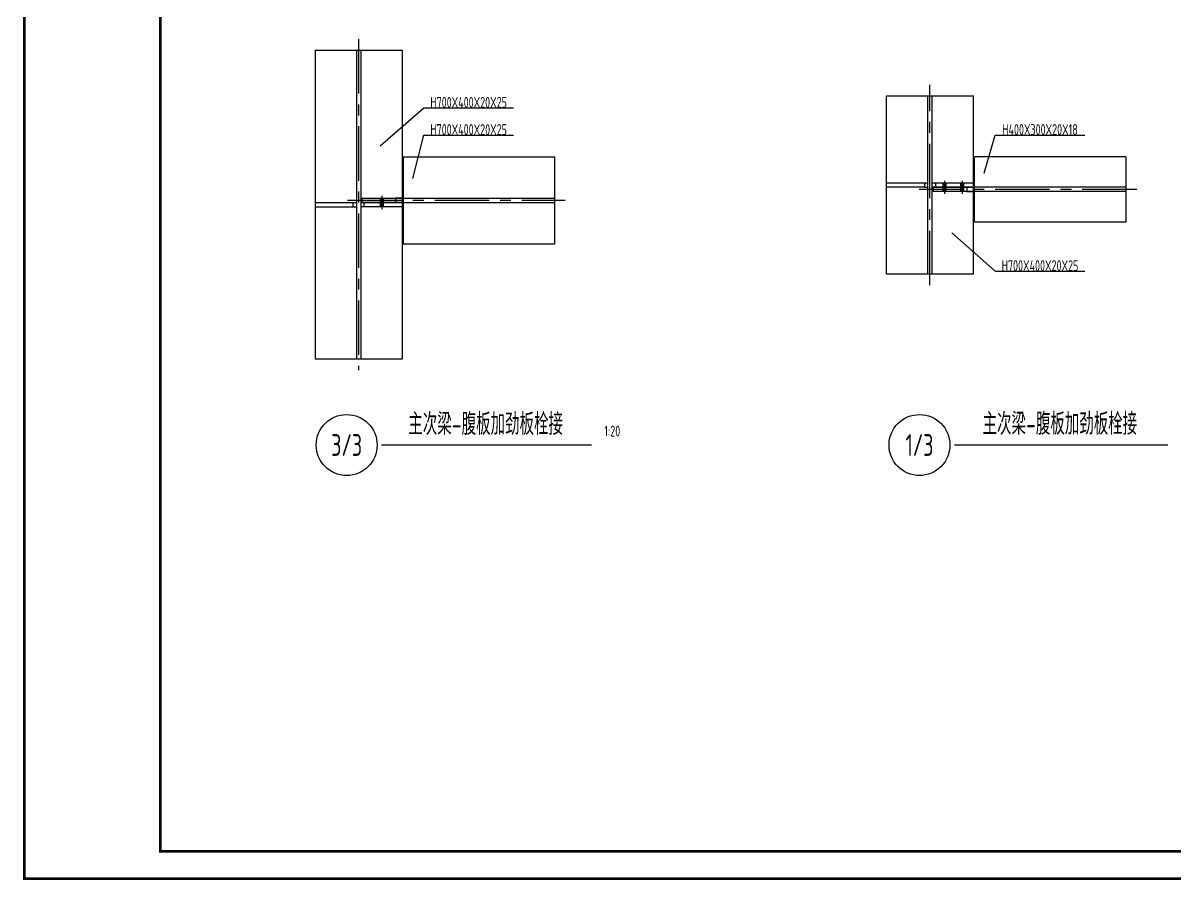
# Model space of a CAD drawing. Extents: x 31132 to 885236, y 345273 to 1212165.
# Drawn here: x 306573 to 333034, y 458872 to 478555 of the extents above; entities that cross this region are included whole.
import ezdxf
from ezdxf.enums import TextEntityAlignment as Align

# ---------------------------------------------------------------- set-up
doc = ezdxf.new("R2010")
doc.units = 0
doc.header["$LTSCALE"] = 1000
for name, pattern in [('CENTER', [2, 1.25, -0.25, 0.25, -0.25]), ('StContinue2d', [0]), ('StDish2d', [60, 30, -30])]:
    doc.linetypes.add(name, pattern=pattern)
doc.layers.get('0').update_dxf_attribs({"linetype": 'CONTINUOUS'})
for name, color, linetype in [('AXIS', 253, 'CENTER'), ('TEXT', 7, 'CONTINUOUS'), ('TK', 4, 'CONTINUOUS')]:
    doc.layers.add(name, color=color, linetype=linetype)
for name, color, linetype, true_color in [('Beam', 131, 'StContinue2d', 0xaaffff), ('Bolt', 7, 'StContinue2d', 0xff3f3f), ('Hide', 3, 'StDish2d', 0x00ff00)]:
    doc.layers.add(name, color=color, linetype=linetype, true_color=true_color)
doc.styles.add('StTextStyle', font='yjkeng.shx', dxfattribs={"width": 0.7, "height": 250, "bigfont": 'yjkchn.shx'})

# ---------------------------------------------------------------- blocks, each defined once
blk = doc.blocks.new('*D2411')
for points in [[(59121.1, 11652.8), (59321.1, 11827.8)], [(59321.1, 11827.8), (59732.7, 11827.8)]]:
    blk.add_lwpolyline(points)
at = {"style": 'StTextStyle', "width": 0.7}
blk.add_text('H700X400X20X25', height=50, dxfattribs=at).set_placement((59526.9, 11827.8), align=Align.CENTER)
blk = doc.blocks.new('*D2412')
for points in [[(59271.1, 11502.8), (59321.1, 11702.8)], [(59321.1, 11702.8), (59732.7, 11702.8)]]:
    blk.add_lwpolyline(points)
at = {"style": 'StTextStyle', "width": 0.7}
blk.add_text('H700X400X20X25', height=50, dxfattribs=at).set_placement((59526.9, 11702.8), align=Align.CENTER)
blk = doc.blocks.new('*D2415')
for points in [[(61746.1, 11612.8), (61946.1, 11437.8)], [(61946.1, 11437.8), (62357.7, 11437.8)]]:
    blk.add_lwpolyline(points)
at = {"style": 'StTextStyle', "width": 0.7}
blk.add_text('H700X400X20X25', height=50, dxfattribs=at).set_placement((62151.9, 11437.8), align=Align.CENTER)
blk = doc.blocks.new('*D2416')
for points in [[(61896.1, 11887.8), (61946.1, 12062.8)], [(61946.1, 12062.8), (62357.7, 12062.8)]]:
    blk.add_lwpolyline(points)
at = {"style": 'StTextStyle', "width": 0.7}
blk.add_text('H400X300X20X18', height=50, dxfattribs=at).set_placement((62151.9, 12062.8), align=Align.CENTER)

msp = doc.modelspace()

# ---------------------------------------------------------------- linework, layer by layer
at = {"const_width": 25}
for points in [[(314807.47, 468862.61), (319633.64, 468862.61)], [(327965.53, 468862.61), (332871.06, 468862.61)]]:
    msp.add_lwpolyline(points, dxfattribs=at)
for centre in [(314007.47, 468862.61), (327165.53, 468862.61)]:
    msp.add_circle(centre, 700)
at = {"layer": 'AXIS'}
for p, q in [((314280.03, 478183.55), (314280.03, 470583.55)), ((327405.03, 472533.55), (327405.03, 477133.55)), ((332155.03, 474733.55), (327155.03, 474733.55)), ((314030.03, 474483.55), (319030.03, 474483.55))]:
    msp.add_line(p, q, dxfattribs=at)
at = {"layer": 'Beam'}
for p, q in [((313280.03, 477933.55), (313280.03, 470833.55)), ((313280.03, 477933.55), (315280.03, 477933.55)), ((315280.03, 477933.55), (315280.03, 470833.55)), ((326405.03, 476883.55), (328405.03, 476883.55)), ((326405.03, 472783.55), (326405.03, 476883.55)), ((328405.03, 472783.55), (328405.03, 476883.55)), ((315305.03, 475483.55), (315305.03, 473483.55)), ((315305.03, 475483.55), (318780.03, 475483.55)), ((318780.03, 475483.55), (318780.03, 473483.55)), ((331905.03, 475483.55), (328430.03, 475483.55)), ((328430.03, 473983.55), (328430.03, 475483.55)), ((331905.03, 475483.55), (331905.03, 473983.55)), ((331905.03, 473983.55), (328430.03, 473983.55)), ((315305.03, 473483.55), (318780.03, 473483.55)), ((328405.03, 472783.55), (326405.03, 472783.55)), ((315280.03, 470833.55), (313280.03, 470833.55))]:
    msp.add_line(p, q, dxfattribs=at)
for points in [[(328430.03, 474783.55), (328429.97, 474783.55), (328429.89, 474783.55), (328429.69, 474783.55), (328429.47, 474783.55), (328429.13, 474783.55), (328428.76, 474783.55), (328428.29, 474783.55), (328427.78, 474783.55), (328427.18, 474783.55), (328426.53, 474783.55), (328425.79, 474783.55), (328425, 474783.55), (328424.13, 474783.55), (328423.2, 474783.55), (328422.2, 474783.55), (328421.13, 474783.55), (328420, 474783.55), (328418.79, 474783.55), (328417.53, 474783.55), (328416.19, 474783.55), (328414.81, 474783.55), (328413.34, 474783.55), (328411.83, 474783.55), (328410.23, 474783.55), (328408.6, 474783.55), (328406.87, 474783.55), (328405.13, 474783.55), (328405.03, 474783.55)], [(315305.03, 474533.55), (315304.97, 474533.55), (315304.89, 474533.55), (315304.69, 474533.55), (315304.48, 474533.55), (315304.14, 474533.55), (315303.78, 474533.55), (315303.32, 474533.55), (315302.82, 474533.55), (315302.22, 474533.55), (315301.58, 474533.55), (315300.85, 474533.55), (315300.07, 474533.55), (315299.21, 474533.55), (315298.3, 474533.55), (315297.3, 474533.55), (315296.26, 474533.55), (315295.14, 474533.55), (315293.95, 474533.55), (315292.71, 474533.55), (315291.39, 474533.55), (315290.02, 474533.55), (315288.58, 474533.55), (315287.09, 474533.55), (315285.52, 474533.55), (315283.9, 474533.55), (315282.21, 474533.55), (315280.48, 474533.55), (315280.03, 474533.55)], [(328430.03, 474683.55), (328429.97, 474683.55), (328429.89, 474683.55), (328429.69, 474683.55), (328429.47, 474683.55), (328429.13, 474683.55), (328428.76, 474683.55), (328428.29, 474683.55), (328427.78, 474683.55), (328427.18, 474683.55), (328426.53, 474683.55), (328425.79, 474683.55), (328425, 474683.55), (328424.13, 474683.55), (328423.2, 474683.55), (328422.2, 474683.55), (328421.13, 474683.55), (328420, 474683.55), (328418.79, 474683.55), (328417.53, 474683.55), (328416.19, 474683.55), (328414.81, 474683.55), (328413.34, 474683.55), (328411.83, 474683.55), (328410.23, 474683.55), (328408.6, 474683.55), (328406.87, 474683.55), (328405.13, 474683.55), (328405.03, 474683.55)], [(315305.03, 474433.55), (315304.97, 474433.55), (315304.89, 474433.55), (315304.69, 474433.55), (315304.48, 474433.55), (315304.14, 474433.55), (315303.78, 474433.55), (315303.32, 474433.55), (315302.82, 474433.55), (315302.22, 474433.55), (315301.58, 474433.55), (315300.85, 474433.55), (315300.07, 474433.55), (315299.21, 474433.55), (315298.3, 474433.55), (315297.3, 474433.55), (315296.26, 474433.55), (315295.14, 474433.55), (315293.95, 474433.55), (315292.71, 474433.55), (315291.39, 474433.55), (315290.02, 474433.55), (315288.58, 474433.55), (315287.09, 474433.55), (315285.52, 474433.55), (315283.9, 474433.55), (315282.21, 474433.55), (315280.48, 474433.55), (315280.03, 474433.55)]]:
    msp.add_lwpolyline(points, dxfattribs=at)
at = {"layer": 'Bolt'}
for p, q in [((327740.03, 474933.55), (327740.03, 474633.55)), ((328145.03, 474933.55), (328145.03, 474633.55)), ((314817.53, 474583.55), (314817.53, 474283.55))]:
    msp.add_line(p, q, dxfattribs=at)
for points in [[(327690.03, 474683.55, -50), (327790.03, 474683.55, -50), (327690.03, 474883.55, -50), (327790.03, 474883.55, -50)], [(328095.03, 474683.55, -50), (328195.03, 474683.55, -50), (328095.03, 474883.55, -50), (328195.03, 474883.55, -50)], [(314767.53, 474333.55, -50), (314867.53, 474333.55, -50), (314767.53, 474533.55, -50), (314867.53, 474533.55, -50)]]:
    msp.add_solid(points, dxfattribs=at)
at = {"layer": 'Hide'}
for p, q in [((314230.03, 477933.55), (314230.03, 470833.55)), ((314330.03, 477933.55), (314330.03, 470833.55)), ((327355.03, 472783.55), (327355.03, 476883.55)), ((327455.03, 472783.55), (327455.03, 476883.55)), ((326405.03, 474883.55), (327280.03, 474883.55)), ((327280.03, 474783.55), (326405.03, 474783.55)), ((327280.03, 474883.55), (327355.03, 474883.55)), ((327280.03, 474883.55), (327280.03, 474783.55)), ((327280.03, 474783.55), (327355.03, 474783.55)), ((327455.03, 474883.55), (327530.03, 474883.55)), ((327455.03, 474783.55), (327530.03, 474783.55)), ((328255.03, 474783.55), (327480.03, 474783.55)), ((327480.03, 474783.55), (327480.03, 474683.55)), ((327530.03, 474883.55), (327530.03, 474783.55)), ((327530.03, 474883.55), (328405.03, 474883.55)), ((327530.03, 474783.55), (328405.03, 474783.55)), ((328255.03, 474783.55), (328255.03, 474683.55)), ((331905.03, 474783.55), (328430.03, 474783.55)), ((314355.03, 474533.55), (315132.53, 474533.55)), ((314355.03, 474533.55), (314355.03, 474433.55)), ((315132.53, 474533.55), (315132.53, 474433.55)), ((315305.03, 474533.55), (318780.03, 474533.55)), ((328255.03, 474683.55), (327480.03, 474683.55)), ((331905.03, 474683.55), (328430.03, 474683.55)), ((313280.03, 474433.55), (314155.03, 474433.55)), ((313280.03, 474333.55), (314155.03, 474333.55)), ((314155.03, 474333.55), (314155.03, 474433.55)), ((314155.03, 474433.55), (314230.03, 474433.55)), ((314155.03, 474333.55), (314230.03, 474333.55)), ((314405.03, 474433.55), (314330.03, 474433.55)), ((314405.03, 474333.55), (314330.03, 474333.55)), ((314355.03, 474433.55), (315132.53, 474433.55)), ((314405.03, 474433.55), (314405.03, 474333.55)), ((315280.03, 474433.55), (314405.03, 474433.55)), ((315280.03, 474333.55), (314405.03, 474333.55)), ((315305.03, 474433.55), (318780.03, 474433.55))]:
    msp.add_line(p, q, dxfattribs=at)
for points in [[(328405.03, 474783.55), (328403.12, 474783.55), (328401.21, 474783.55), (328399.3, 474783.55), (328397.32, 474783.55), (328395.2, 474783.55), (328393.08, 474783.55), (328390.96, 474783.55), (328388.71, 474783.55), (328386.39, 474783.55), (328384.07, 474783.55), (328381.74, 474783.55), (328379.24, 474783.55), (328376.74, 474783.55), (328374.23, 474783.55), (328371.67, 474783.55), (328369, 474783.55), (328366.32, 474783.55), (328363.64, 474783.55), (328360.86, 474783.55), (328358.02, 474783.55), (328355.19, 474783.55), (328352.35, 474783.55), (328349.38, 474783.55), (328346.4, 474783.55), (328343.42, 474783.55), (328340.4, 474783.55), (328337.3, 474783.55), (328334.19, 474783.55), (328331.08, 474783.55), (328327.91, 474783.55), (328324.7, 474783.55), (328321.48, 474783.55), (328318.26, 474783.55), (328314.96, 474783.55), (328311.65, 474783.55), (328308.34, 474783.55), (328305.02, 474783.55), (328301.63, 474783.55), (328298.25, 474783.55), (328294.87, 474783.55), (328291.45, 474783.55), (328288.01, 474783.55), (328284.57, 474783.55), (328281.13, 474783.55), (328277.66, 474783.55), (328274.18, 474783.55), (328270.7, 474783.55), (328267.22, 474783.55), (328263.72, 474783.55), (328260.23, 474783.55), (328256.73, 474783.55), (328255.03, 474783.55)], [(328255.03, 474783.55), (328258.53, 474783.55), (328262.02, 474783.55), (328265.51, 474783.55), (328269, 474783.55), (328272.5, 474783.55), (328275.97, 474783.55), (328279.42, 474783.55), (328282.87, 474783.55), (328286.32, 474783.55), (328289.77, 474783.55), (328293.22, 474783.55), (328296.6, 474783.55), (328299.96, 474783.55), (328303.32, 474783.55), (328306.68, 474783.55), (328310.04, 474783.55), (328313.38, 474783.55), (328316.61, 474783.55), (328319.85, 474783.55), (328323.08, 474783.55), (328326.31, 474783.55), (328329.54, 474783.55), (328332.68, 474783.55), (328335.74, 474783.55), (328338.8, 474783.55), (328341.86, 474783.55), (328344.93, 474783.55), (328347.99, 474783.55), (328350.85, 474783.55), (328353.7, 474783.55), (328356.56, 474783.55), (328359.41, 474783.55), (328362.26, 474783.55), (328365.03, 474783.55), (328367.64, 474783.55), (328370.25, 474783.55), (328372.86, 474783.55), (328375.47, 474783.55), (328378.07, 474783.55), (328380.48, 474783.55), (328382.81, 474783.55), (328385.14, 474783.55), (328387.47, 474783.55), (328389.8, 474783.55), (328392.1, 474783.55), (328394.12, 474783.55), (328396.15, 474783.55), (328398.17, 474783.55), (328400.19, 474783.55), (328402.22, 474783.55), (328404.07, 474783.55), (328405.77, 474783.55), (328407.46, 474783.55), (328409.15, 474783.55), (328410.84, 474783.55), (328412.53, 474783.55), (328413.91, 474783.55), (328415.25, 474783.55), (328416.59, 474783.55), (328417.92, 474783.55), (328419.26, 474783.55), (328420.49, 474783.55), (328421.46, 474783.55), (328422.43, 474783.55), (328423.4, 474783.55), (328424.37, 474783.55), (328425.34, 474783.55), (328426.05, 474783.55), (328426.63, 474783.55), (328427.22, 474783.55), (328427.8, 474783.55), (328428.39, 474783.55), (328428.95, 474783.55), (328429.14, 474783.55), (328429.34, 474783.55), (328429.54, 474783.55), (328429.73, 474783.55), (328429.93, 474783.55), (328430.03, 474783.55)], [(315280.03, 474533.55), (315278.14, 474533.55), (315276.24, 474533.55), (315274.35, 474533.55), (315272.38, 474533.55), (315270.28, 474533.55), (315268.18, 474533.55), (315266.08, 474533.55), (315263.85, 474533.55), (315261.55, 474533.55), (315259.26, 474533.55), (315256.96, 474533.55), (315254.48, 474533.55), (315252, 474533.55), (315249.53, 474533.55), (315246.99, 474533.55), (315244.34, 474533.55), (315241.69, 474533.55), (315239.05, 474533.55), (315236.29, 474533.55), (315233.49, 474533.55), (315230.69, 474533.55), (315227.89, 474533.55), (315224.95, 474533.55), (315222, 474533.55), (315219.06, 474533.55), (315216.08, 474533.55), (315213.01, 474533.55), (315209.95, 474533.55), (315206.88, 474533.55), (315203.74, 474533.55), (315200.57, 474533.55), (315197.39, 474533.55), (315194.22, 474533.55), (315190.95, 474533.55), (315187.69, 474533.55), (315184.43, 474533.55), (315181.14, 474533.55), (315177.8, 474533.55), (315174.46, 474533.55), (315171.13, 474533.55), (315167.75, 474533.55), (315164.36, 474533.55), (315160.97, 474533.55), (315157.58, 474533.55), (315154.15, 474533.55), (315150.72, 474533.55), (315147.29, 474533.55), (315143.86, 474533.55), (315140.41, 474533.55), (315136.96, 474533.55), (315133.51, 474533.55), (315132.53, 474533.55)], [(315132.53, 474533.55), (315135.98, 474533.55), (315139.42, 474533.55), (315142.86, 474533.55), (315146.31, 474533.55), (315149.75, 474533.55), (315153.17, 474533.55), (315156.57, 474533.55), (315159.97, 474533.55), (315163.37, 474533.55), (315166.77, 474533.55), (315170.17, 474533.55), (315173.5, 474533.55), (315176.82, 474533.55), (315180.13, 474533.55), (315183.44, 474533.55), (315186.76, 474533.55), (315190.05, 474533.55), (315193.23, 474533.55), (315196.42, 474533.55), (315199.61, 474533.55), (315202.79, 474533.55), (315205.98, 474533.55), (315209.07, 474533.55), (315212.09, 474533.55), (315215.11, 474533.55), (315218.12, 474533.55), (315221.14, 474533.55), (315224.16, 474533.55), (315226.98, 474533.55), (315229.79, 474533.55), (315232.61, 474533.55), (315235.42, 474533.55), (315238.23, 474533.55), (315240.96, 474533.55), (315243.53, 474533.55), (315246.1, 474533.55), (315248.67, 474533.55), (315251.25, 474533.55), (315253.82, 474533.55), (315256.19, 474533.55), (315258.49, 474533.55), (315260.78, 474533.55), (315263.08, 474533.55), (315265.38, 474533.55), (315267.64, 474533.55), (315269.64, 474533.55), (315271.63, 474533.55), (315273.63, 474533.55), (315275.62, 474533.55), (315277.62, 474533.55), (315279.44, 474533.55), (315281.11, 474533.55), (315282.78, 474533.55), (315284.45, 474533.55), (315286.12, 474533.55), (315287.78, 474533.55), (315289.14, 474533.55), (315290.46, 474533.55), (315291.78, 474533.55), (315293.1, 474533.55), (315294.42, 474533.55), (315295.63, 474533.55), (315296.59, 474533.55), (315297.54, 474533.55), (315298.49, 474533.55), (315299.45, 474533.55), (315300.4, 474533.55), (315301.1, 474533.55), (315301.68, 474533.55), (315302.26, 474533.55), (315302.83, 474533.55), (315303.41, 474533.55), (315303.96, 474533.55), (315304.16, 474533.55), (315304.35, 474533.55), (315304.54, 474533.55), (315304.74, 474533.55), (315304.93, 474533.55), (315305.03, 474533.55)], [(328255.03, 474683.55), (328258.53, 474683.55), (328262.02, 474683.55), (328265.51, 474683.55), (328269, 474683.55), (328272.5, 474683.55), (328275.97, 474683.55), (328279.42, 474683.55), (328282.87, 474683.55), (328286.32, 474683.55), (328289.77, 474683.55), (328293.22, 474683.55), (328296.6, 474683.55), (328299.96, 474683.55), (328303.32, 474683.55), (328306.68, 474683.55), (328310.04, 474683.55), (328313.38, 474683.55), (328316.61, 474683.55), (328319.85, 474683.55), (328323.08, 474683.55), (328326.31, 474683.55), (328329.54, 474683.55), (328332.68, 474683.55), (328335.74, 474683.55), (328338.8, 474683.55), (328341.86, 474683.55), (328344.93, 474683.55), (328347.99, 474683.55), (328350.85, 474683.55), (328353.7, 474683.55), (328356.56, 474683.55), (328359.41, 474683.55), (328362.26, 474683.55), (328365.03, 474683.55), (328367.64, 474683.55), (328370.25, 474683.55), (328372.86, 474683.55), (328375.47, 474683.55), (328378.07, 474683.55), (328380.48, 474683.55), (328382.81, 474683.55), (328385.14, 474683.55), (328387.47, 474683.55), (328389.8, 474683.55), (328392.1, 474683.55), (328394.12, 474683.55), (328396.15, 474683.55), (328398.17, 474683.55), (328400.19, 474683.55), (328402.22, 474683.55), (328404.07, 474683.55), (328405.77, 474683.55), (328407.46, 474683.55), (328409.15, 474683.55), (328410.84, 474683.55), (328412.53, 474683.55), (328413.91, 474683.55), (328415.25, 474683.55), (328416.59, 474683.55), (328417.92, 474683.55), (328419.26, 474683.55), (328420.49, 474683.55), (328421.46, 474683.55), (328422.43, 474683.55), (328423.4, 474683.55), (328424.37, 474683.55), (328425.34, 474683.55), (328426.05, 474683.55), (328426.63, 474683.55), (328427.22, 474683.55), (328427.8, 474683.55), (328428.39, 474683.55), (328428.95, 474683.55), (328429.14, 474683.55), (328429.34, 474683.55), (328429.54, 474683.55), (328429.73, 474683.55), (328429.93, 474683.55), (328430.03, 474683.55)], [(328405.03, 474683.55), (328403.12, 474683.55), (328401.21, 474683.55), (328399.3, 474683.55), (328397.32, 474683.55), (328395.2, 474683.55), (328393.08, 474683.55), (328390.96, 474683.55), (328388.71, 474683.55), (328386.39, 474683.55), (328384.07, 474683.55), (328381.74, 474683.55), (328379.24, 474683.55), (328376.74, 474683.55), (328374.23, 474683.55), (328371.67, 474683.55), (328369, 474683.55), (328366.32, 474683.55), (328363.64, 474683.55), (328360.86, 474683.55), (328358.02, 474683.55), (328355.19, 474683.55), (328352.35, 474683.55), (328349.38, 474683.55), (328346.4, 474683.55), (328343.42, 474683.55), (328340.4, 474683.55), (328337.3, 474683.55), (328334.19, 474683.55), (328331.08, 474683.55), (328327.91, 474683.55), (328324.7, 474683.55), (328321.48, 474683.55), (328318.26, 474683.55), (328314.96, 474683.55), (328311.65, 474683.55), (328308.34, 474683.55), (328305.02, 474683.55), (328301.63, 474683.55), (328298.25, 474683.55), (328294.87, 474683.55), (328291.45, 474683.55), (328288.01, 474683.55), (328284.57, 474683.55), (328281.13, 474683.55), (328277.66, 474683.55), (328274.18, 474683.55), (328270.7, 474683.55), (328267.22, 474683.55), (328263.72, 474683.55), (328260.23, 474683.55), (328256.73, 474683.55), (328255.03, 474683.55)], [(315280.03, 474433.55), (315278.14, 474433.55), (315276.24, 474433.55), (315274.35, 474433.55), (315272.38, 474433.55), (315270.28, 474433.55), (315268.18, 474433.55), (315266.08, 474433.55), (315263.85, 474433.55), (315261.55, 474433.55), (315259.26, 474433.55), (315256.96, 474433.55), (315254.48, 474433.55), (315252, 474433.55), (315249.53, 474433.55), (315246.99, 474433.55), (315244.34, 474433.55), (315241.69, 474433.55), (315239.05, 474433.55), (315236.29, 474433.55), (315233.49, 474433.55), (315230.69, 474433.55), (315227.89, 474433.55), (315224.95, 474433.55), (315222, 474433.55), (315219.06, 474433.55), (315216.08, 474433.55), (315213.01, 474433.55), (315209.95, 474433.55), (315206.88, 474433.55), (315203.74, 474433.55), (315200.57, 474433.55), (315197.39, 474433.55), (315194.22, 474433.55), (315190.95, 474433.55), (315187.69, 474433.55), (315184.43, 474433.55), (315181.14, 474433.55), (315177.8, 474433.55), (315174.46, 474433.55), (315171.13, 474433.55), (315167.75, 474433.55), (315164.36, 474433.55), (315160.97, 474433.55), (315157.58, 474433.55), (315154.15, 474433.55), (315150.72, 474433.55), (315147.29, 474433.55), (315143.86, 474433.55), (315140.41, 474433.55), (315136.96, 474433.55), (315133.51, 474433.55), (315132.53, 474433.55)], [(315132.53, 474433.55), (315135.98, 474433.55), (315139.42, 474433.55), (315142.86, 474433.55), (315146.31, 474433.55), (315149.75, 474433.55), (315153.17, 474433.55), (315156.57, 474433.55), (315159.97, 474433.55), (315163.37, 474433.55), (315166.77, 474433.55), (315170.17, 474433.55), (315173.5, 474433.55), (315176.82, 474433.55), (315180.13, 474433.55), (315183.44, 474433.55), (315186.76, 474433.55), (315190.05, 474433.55), (315193.23, 474433.55), (315196.42, 474433.55), (315199.61, 474433.55), (315202.79, 474433.55), (315205.98, 474433.55), (315209.07, 474433.55), (315212.09, 474433.55), (315215.11, 474433.55), (315218.12, 474433.55), (315221.14, 474433.55), (315224.16, 474433.55), (315226.98, 474433.55), (315229.79, 474433.55), (315232.61, 474433.55), (315235.42, 474433.55), (315238.23, 474433.55), (315240.96, 474433.55), (315243.53, 474433.55), (315246.1, 474433.55), (315248.67, 474433.55), (315251.25, 474433.55), (315253.82, 474433.55), (315256.19, 474433.55), (315258.49, 474433.55), (315260.78, 474433.55), (315263.08, 474433.55), (315265.38, 474433.55), (315267.64, 474433.55), (315269.64, 474433.55), (315271.63, 474433.55), (315273.63, 474433.55), (315275.62, 474433.55), (315277.62, 474433.55), (315279.44, 474433.55), (315281.11, 474433.55), (315282.78, 474433.55), (315284.45, 474433.55), (315286.12, 474433.55), (315287.78, 474433.55), (315289.14, 474433.55), (315290.46, 474433.55), (315291.78, 474433.55), (315293.1, 474433.55), (315294.42, 474433.55), (315295.63, 474433.55), (315296.59, 474433.55), (315297.54, 474433.55), (315298.49, 474433.55), (315299.45, 474433.55), (315300.4, 474433.55), (315301.1, 474433.55), (315301.68, 474433.55), (315302.26, 474433.55), (315302.83, 474433.55), (315303.41, 474433.55), (315303.96, 474433.55), (315304.16, 474433.55), (315304.35, 474433.55), (315304.54, 474433.55), (315304.74, 474433.55), (315304.93, 474433.55), (315305.03, 474433.55)]]:
    msp.add_lwpolyline(points, dxfattribs=at)
at = {"layer": 'TK', "const_width": 62.5}
for points in [[(306604.54, 458903.55), (306604.54, 496028.55), (359104.54, 496028.55), (359104.54, 458903.55)], [(309729.54, 459528.55), (309729.54, 495403.55), (358479.54, 495403.55), (358479.54, 459528.55)]]:
    msp.add_lwpolyline(points, close=True, dxfattribs=at)

# ---------------------------------------------------------------- block references
at = {"layer": 'TEXT', "xscale": 5, "yscale": 5, "zscale": 5}
for name, p in [('*D2411', (19174.56, 417469.45)), ('*D2412', (19174.56, 417469.45)), ('*D2416', (19174.56, 415669.45)), ('*D2415', (19174.56, 415669.45))]:
    msp.add_blockref(name, p, dxfattribs=at)

# ---------------------------------------------------------------- texts
at = {"style": 'StTextStyle', "width": 0.7}
for p in [(317199.98, 468943.6), (330390.37, 468948.08)]:
    msp.add_text('主次梁-腹板加劲板栓接', height=500, dxfattribs=at).set_placement(p, align=Align.BOTTOM_CENTER)
msp.add_text('1:20', height=250, dxfattribs=at).set_placement((319924.98, 468982.91), align=Align.BOTTOM_LEFT)
for s, p in [('3/3', (314007.47, 468862.61)), ('1/3', (327165.53, 468862.61))]:
    msp.add_text(s, height=500, dxfattribs=at).set_placement(p, align=Align.MIDDLE_CENTER)

doc.saveas('drawing.dxf')
